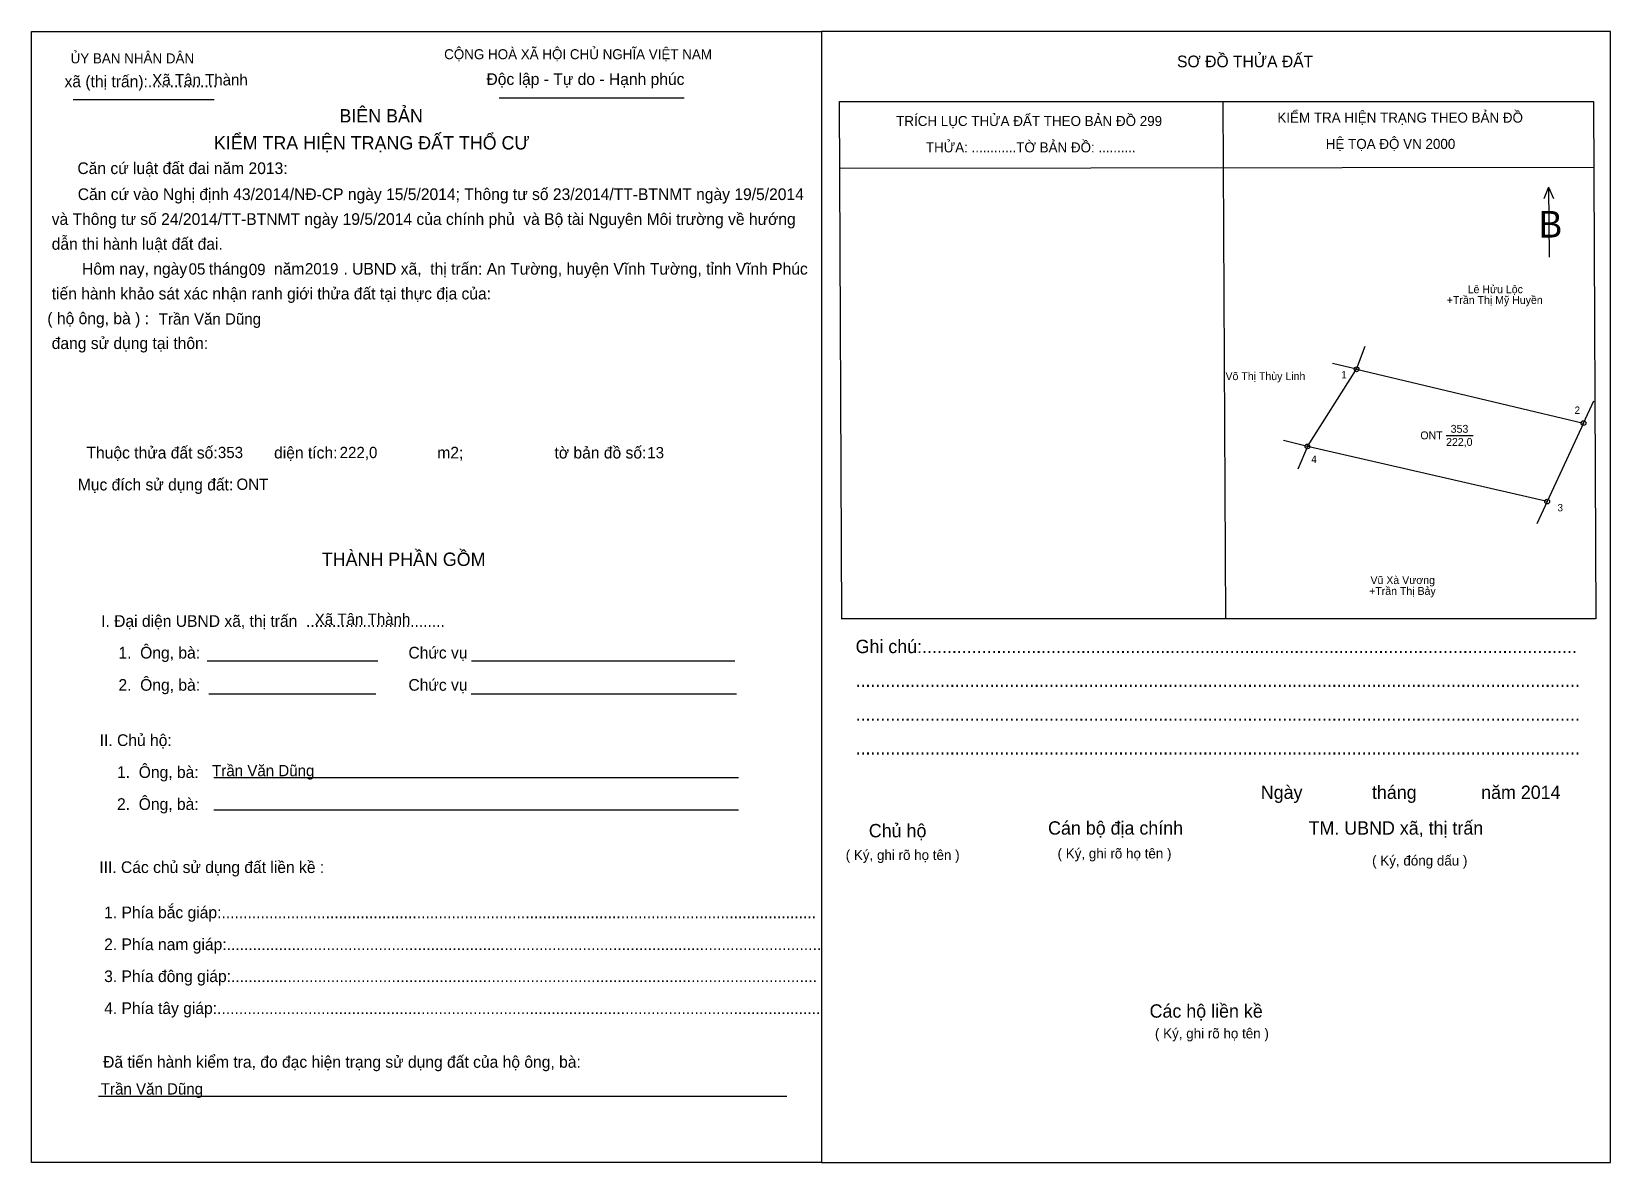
# Model space of a CAD drawing. Extents: x 540495 to 540660, y 1835193 to 1835311.
import ezdxf

# ---------------------------------------------------------------- set-up
doc = ezdxf.new("R2010")
doc.units = 0
for name, color, linetype in [('bbhtNoiDung', 7, 'Continuous'), ('bbhtTemplate', 7, 'Continuous'), ('CanhThua', 7, 'Continuous'), ('MocDinhThua', 7, 'Continuous'), ('NhanDiaChinhThua', 7, 'Continuous'), ('NhanTuCan', 7, 'Continuous'), ('RauThua', 7, 'Continuous'), ('SoHieuDinhThua', 7, 'Continuous')]:
    doc.layers.add(name, color=color, linetype=linetype)

msp = doc.modelspace()

# ---------------------------------------------------------------- linework, layer by layer
at = {"layer": 'bbhtTemplate'}
for p, q in [((540499.76, 1835304.01), (540514.45, 1835304.01)), ((540544.15, 1835304.21), (540563.42, 1835304.21)), ((540619.56, 1835303.82), (540619.84, 1835249.87)), ((540579.6, 1835296.88), (540658.19, 1835296.96)), ((540653.49, 1835294.88), (540653.02, 1835293.67)), ((540653.49, 1835294.88), (540654.04, 1835293.71)), ((540653.49, 1835294.88), (540653.57, 1835287.6)), ((540513.71, 1835245.52), (540531.5, 1835245.52)), ((540541.25, 1835245.52), (540568.71, 1835245.52)), ((540513.87, 1835242.07), (540531.3, 1835242.07)), ((540541.21, 1835242.07), (540568.87, 1835242.07)), ((540514.41, 1835233.34), (540569.07, 1835233.34)), ((540514.41, 1835229.97), (540569.07, 1835229.97)), ((540502.39, 1835200.12), (540574.12, 1835200.12))]:
    msp.add_line(p, q, dxfattribs=at)
for points in [[(540495.41, 1835193.22), (540495.41, 1835311.1), (540577.72, 1835311.1), (540577.72, 1835193.22)], [(540659.96, 1835193.22), (540659.96, 1835311.1), (540577.72, 1835311.1), (540577.72, 1835193.22)]]:
    msp.add_lwpolyline(points, close=True, dxfattribs=at)
for points in [[(540579.84, 1835249.87), (540579.6, 1835303.82), (540658.19, 1835303.82), (540658.43, 1835249.87)], [(540658.39, 1835249.87), (540579.8, 1835249.87)]]:
    msp.add_lwpolyline(points, dxfattribs=at)
at = {"layer": 'CanhThua'}
for p, q in [((540628.38, 1835267.86), (540633.5, 1835275.9)), ((540633.5, 1835275.9), (540657.15, 1835270.29)), ((540657.15, 1835270.29), (540653.36, 1835262.11)), ((540653.36, 1835262.11), (540628.38, 1835267.86))]:
    msp.add_line(p, q, dxfattribs=at)
at = {"layer": 'MocDinhThua'}
for centre in [(540633.5, 1835275.9), (540657.15, 1835270.29), (540628.38, 1835267.86), (540653.36, 1835262.11)]:
    msp.add_circle(centre, 0.25, dxfattribs=at)
at = {"layer": 'NhanDiaChinhThua'}
msp.add_line((540642.83, 1835269.01), (540645.65, 1835269.01), dxfattribs=at)
at = {"layer": 'RauThua'}
for p, q in [((540633.5, 1835275.9), (540634.38, 1835278.31)), ((540633.5, 1835275.9), (540631, 1835276.5)), ((540657.15, 1835270.29), (540658.23, 1835272.62)), ((540628.38, 1835267.86), (540625.88, 1835268.49)), ((540628.38, 1835267.86), (540627.37, 1835265.5)), ((540653.36, 1835262.11), (540652.28, 1835259.78))]:
    msp.add_line(p, q, dxfattribs=at)

# ---------------------------------------------------------------- texts
at = {"layer": 'bbhtNoiDung'}
for s, height, p in [('Xã Tân Thành', 1.1753, (540507.99, 1835305.49)), ('05', 1.175, (540511.78, 1835285.77)), ('09', 1.175, (540518.05, 1835285.72)), ('2019', 1.175, (540523.9, 1835285.79)), ('Trần Văn Dũng', 1.1753, (540508.67, 1835280.56)), ('353', 1.175, (540514.83, 1835266.64)), ('222,0', 1.175, (540527.52, 1835266.64)), ('13', 1.175, (540559.58, 1835266.62)), ('ONT', 1.175, (540516.77, 1835263.33)), ('Xã Tân Thành', 1.1753, (540524.93, 1835249.26)), ('Trần Văn Dũng', 1.1753, (540514.23, 1835233.48)), ('Trần Văn Dũng', 1.1753, (540502.63, 1835200.3))]:
    msp.add_text(s, height=height, dxfattribs=at).set_placement(p)
at = {"layer": 'bbhtTemplate'}
for s, height, p in [('ỦY BAN NHÂN DÂN', 1.0437, (540499.48, 1835307.79)), ('CỘNG HOÀ XÃ HỘI CHỦ NGHĨA VIỆT NAM', 1.0437, (540538.41, 1835308.22)), ('SƠ ĐỒ THỬA ĐẤT', 1.2175, (540614.79, 1835307.38)), ('xã (thị trấn):................', 1.2175, (540498.85, 1835305.3)), ('Độc lập - Tự do - Hạnh phúc', 1.2175, (540542.82, 1835305.54)), ('BIÊN BẢN', 1.392, (540527.5, 1835301.63)), ('TRÍCH LỤC THỬA ĐẤT THEO BẢN ĐỒ 299', 1.0437, (540585.52, 1835301.26)), ('KIỂM TRA HIỆN TRẠNG THEO BẢN ĐỒ', 1.0437, (540625.25, 1835301.61)), ('KIỂM TRA HIỆN TRẠNG ĐẤT THỔ CƯ', 1.3916, (540514.41, 1835298.81)), ('             HỆ TỌA ĐỘ VN 2000', 1.0437, (540625.25, 1835298.87)), ('        THỬA: ............TỜ BẢN ĐỒ: ..........', 1.0437, (540585.52, 1835298.51)), ('Căn cứ luật đất đai năm 2013:', 1.2175, (540500.19, 1835296.25)), ('       Căn cứ vào Nghị định 43/2014/NĐ-CP ngày 15/5/2014; Thông tư số 23/2014/TT-BTNMT ngày 19/5/2014', 1.21754, (540497.06, 1835293.54)), (' và Thông tư số 24/2014/TT-BTNMT ngày 19/5/2014 của chính phủ  và Bộ tài Nguyên Môi trường về hướng', 1.2175, (540497.06, 1835290.95)), ('B', 2.78, (540652.47, 1835289.63)), (' dẫn thi hành luật đất đai.', 1.2175, (540497.06, 1835288.36)), ('        Hôm nay, ngày     tháng      năm         . UBND xã,  thị trấn: An Tường, huyện Vĩnh Tường, tỉnh Vĩnh Phúc', 1.21754, (540497.06, 1835285.77)), (' tiến hành khảo sát xác nhận ranh giới thửa đất tại thực địa của:', 1.2175, (540497.06, 1835283.18)), ('( hộ ông, bà ) :', 1.2175, (540497.06, 1835280.6)), (' đang sử dụng tại thôn:', 1.2175, (540497.06, 1835278.01)), ('  Thuộc thửa đất số:             diện tích:                       m2;                     tờ bản đồ số:', 1.21754, (540500.23, 1835266.6)), ('Mục đích sử dụng đất:', 1.2175, (540500.23, 1835263.27)), ('THÀNH PHẦN GỒM', 1.3916, (540525.66, 1835255.4)), ('I. Đại diện UBND xã, thị trấn  ................................', 1.2175, (540502.66, 1835249.05)), ('Ghi chú:....................................................................................................................................', 1.39162, (540581.29, 1835246.31)), ('    1.  Ông, bà:                                                Chức vụ', 1.2175, (540502.66, 1835245.75)), ('    2.  Ông, bà:                                                Chức vụ', 1.2175, (540502.66, 1835242.39)), ('..................................................................................................................................................', 1.39162, (540581.29, 1835242.79)), ('..................................................................................................................................................', 1.39162, (540581.29, 1835239.26)), ('II. Chủ hộ:', 1.2175, (540502.51, 1835236.63)), ('..................................................................................................................................................', 1.39162, (540581.29, 1835235.74)), ('    1.  Ông, bà:', 1.2175, (540502.51, 1835233.3)), ('Ngày              tháng             năm 2014', 1.3916, (540623.52, 1835231.11)), ('    2.  Ông, bà:', 1.2175, (540502.51, 1835229.97)), ('Chủ hộ', 1.392, (540582.67, 1835227.11)), ('Cán bộ địa chính', 1.3916, (540601.35, 1835227.39)), ('TM. UBND xã, thị trấn', 1.3916, (540628.5, 1835227.39)), ('( Ký, ghi rõ họ tên )', 1.0437, (540602.34, 1835224.91)), ('III. Các chủ sử dụng đất liền kề :', 1.2175, (540502.47, 1835223.39)), ('( Ký, ghi rõ họ tên )', 1.0437, (540580.26, 1835224.75)), ('( Ký, đóng dấu )', 1.0437, (540635.12, 1835224.17)), ('    1. Phía bắc giáp:.........................................................................................................................................', 1.21754, (540501.17, 1835218.68)), ('    2. Phía nam giáp:.........................................................................................................................................', 1.21754, (540501.17, 1835215.35)), ('    3. Phía đông giáp:.......................................................................................................................................', 1.21754, (540501.17, 1835212.02)), ('    4. Phía tây giáp:...........................................................................................................................................', 1.21754, (540501.17, 1835208.69)), ('Các hộ liền kề', 1.3916, (540611.93, 1835208.31)), ('( Ký, ghi rõ họ tên )', 1.0437, (540612.49, 1835206.15)), ('    Đã tiến hành kiểm tra, đo đạc hiện trạng sử dụng đất của hộ ông, bà:', 1.2175, (540501.06, 1835203.09))]:
    msp.add_text(s, height=height, dxfattribs=at).set_placement(p)
at = {"layer": 'NhanDiaChinhThua'}
for s, p in [('ONT', (540640.15, 1835268.6)), ('353', (540643.31, 1835269.28)), ('222,0', (540642.83, 1835267.91))]:
    msp.add_text(s, height=0.823, dxfattribs=at).set_placement(p)
at = {"layer": 'NhanTuCan'}
for s, height, p in [('+Trần Thị Mỹ Huyền', 0.8229, (540642.9, 1835282.71)), ('Lê Hửu Lộc', 0.823, (540645.08, 1835283.83)), ('Võ Thị Thùy Linh', 0.8229, (540619.84, 1835274.77)), ('Vũ Xà Vương', 0.8229, (540634.95, 1835253.51)), ('+Trần Thị Bảy', 0.8229, (540634.81, 1835252.38))]:
    msp.add_text(s, height=height, dxfattribs=at).set_placement(p)
at = {"layer": 'SoHieuDinhThua'}
for s, p in [('1', (540631.91, 1835274.95)), ('2', (540656.22, 1835271.25)), ('4', (540628.78, 1835266.14)), ('3', (540654.44, 1835261.09))]:
    msp.add_text(s, height=0.771, dxfattribs=at).set_placement(p)

doc.saveas('drawing.dxf')
